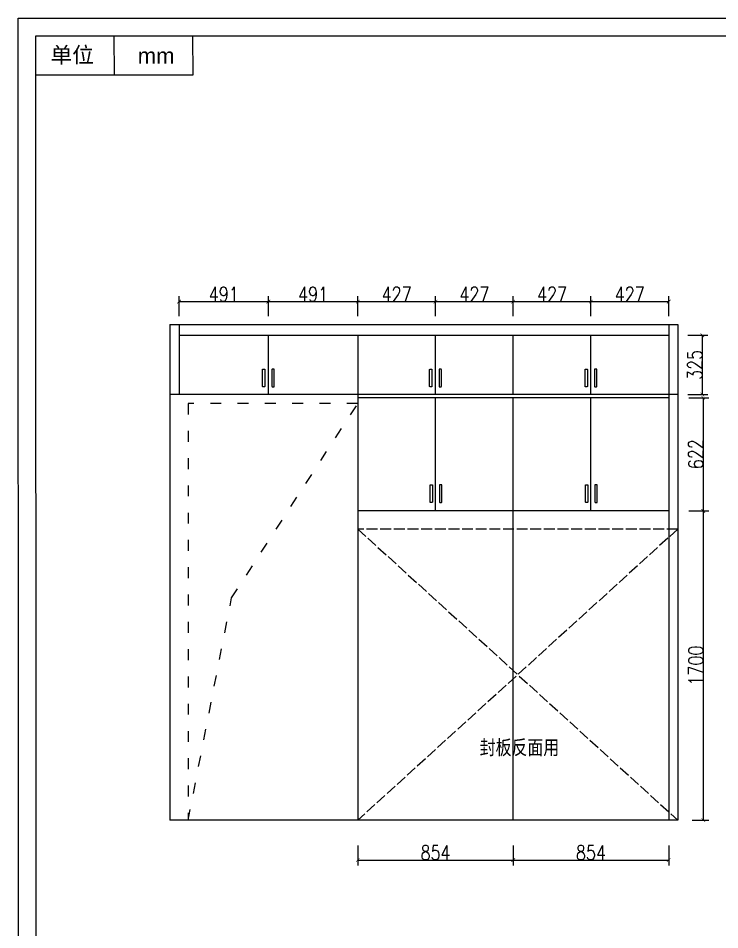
# Model space of a CAD drawing. Header units: millimetres. Extents: x 3255186 to 3429179, y -984851 to -941485.
# Drawn here: x 3417082 to 3420937, y -950188 to -945178 of the extents above; entities that cross this region are included whole.
import ezdxf

# ---------------------------------------------------------------- set-up
doc = ezdxf.new("R2010")
doc.units = ezdxf.units.MM
doc.header["$PDMODE"] = 35
for name, pattern in [('1', [30, 12, -18]), ('ACAD_ISO02W100', [15, 12, -3]), ('ACAD_ISO03W100', [30, 12, -18])]:
    doc.linetypes.add(name, pattern=pattern)
doc.styles.add('DIM_FONT', font='SIMPLEX.shx', dxfattribs={"width": 0.8})
doc.styles.get("Standard").update_dxf_attribs({"font": 'acaderef.shx', "bigfont": 'bigfont.shx'})
doc.dimstyles.new('ISO-25', dxfattribs={"dimtxt": 80, "dimasz": 20, "dimexe": 30, "dimexo": 80, "dimtad": 1, "dimdec": 0, "dimtxsty": 'DIM_FONT', "dimblk": 'ARCHTICK', "dimcen": 2.5, "dimadec": 0, "dimazin": 0, "dimtfac": 1, "dimtdec": 0, "dimtmove": 1, "dimatfit": 3, "dimfxl": 80, "dimfxlon": 1, "dimarcsym": 0})

# ---------------------------------------------------------------- blocks, each defined once
blk = doc.blocks.new('_ArchTick')
at = {"color": 0, "linetype": 'ByBlock', "const_width": 0.15}
blk.add_lwpolyline([(-0.5, -0.5), (0.5, 0.5)], dxfattribs=at)
blk = doc.blocks.new('*D436')
at = {"color": 0, "lineweight": -2, "ltscale": 5}
for p, q in [((3417965.8, -946815.4), (3417965.8, -946705.4)), ((3417965.8, -946735.4), (3418456.8, -946735.4)), ((3418456.8, -946815.4), (3418456.8, -946705.4))]:
    blk.add_line(p, q, dxfattribs=at)
at = {"layer": 'Defpoints', "color": 0, "ltscale": 5}
for p in [(3418456.8, -946735.4), (3417965.8, -946920.6), (3418456.8, -946920.6)]:
    blk.add_point(p, dxfattribs=at)
at = {"color": 0, "lineweight": -2, "ltscale": 5, "xscale": 20, "yscale": 20, "zscale": 20, "rotation": 180}
blk.add_blockref('_ArchTick', (3417965.8, -946735.4), dxfattribs=at)
at = {"color": 0, "lineweight": -2, "ltscale": 5, "xscale": 20, "yscale": 20, "zscale": 20}
blk.add_blockref('_ArchTick', (3418456.8, -946735.4), dxfattribs=at)
at = {"color": 0, "ltscale": 5, "insert": (3418211.3, -946694.8), "char_height": 80, "attachment_point": 5, "style": 'DIM_FONT'}
blk.add_mtext('491', dxfattribs=at)
blk = doc.blocks.new('*D437')
at = {"color": 0, "lineweight": -2, "ltscale": 5}
for p, q in [((3418456.8, -946815.4), (3418456.8, -946705.4)), ((3418456.8, -946735.4), (3418947.8, -946735.4)), ((3418947.8, -946815.4), (3418947.8, -946705.4))]:
    blk.add_line(p, q, dxfattribs=at)
at = {"layer": 'Defpoints', "color": 0, "ltscale": 5}
for p in [(3418947.8, -946735.4), (3418456.8, -946920.6), (3418947.8, -946920.6)]:
    blk.add_point(p, dxfattribs=at)
at = {"color": 0, "lineweight": -2, "ltscale": 5, "xscale": 20, "yscale": 20, "zscale": 20, "rotation": 180}
blk.add_blockref('_ArchTick', (3418456.8, -946735.4), dxfattribs=at)
at = {"color": 0, "lineweight": -2, "ltscale": 5, "xscale": 20, "yscale": 20, "zscale": 20}
blk.add_blockref('_ArchTick', (3418947.8, -946735.4), dxfattribs=at)
at = {"color": 0, "ltscale": 5, "insert": (3418702.3, -946694.8), "char_height": 80, "attachment_point": 5, "style": 'DIM_FONT'}
blk.add_mtext('491', dxfattribs=at)
blk = doc.blocks.new('*D438')
at = {"color": 0, "lineweight": -2, "ltscale": 5}
for p, q in [((3418947.8, -946815.4), (3418947.8, -946705.4)), ((3418947.8, -946735.4), (3419374.8, -946735.4)), ((3419374.8, -946815.4), (3419374.8, -946705.4))]:
    blk.add_line(p, q, dxfattribs=at)
at = {"layer": 'Defpoints', "color": 0, "ltscale": 5}
for p in [(3419374.8, -946735.4), (3418947.8, -946920.6), (3419374.8, -946920.6)]:
    blk.add_point(p, dxfattribs=at)
at = {"color": 0, "lineweight": -2, "ltscale": 5, "xscale": 20, "yscale": 20, "zscale": 20, "rotation": 180}
blk.add_blockref('_ArchTick', (3418947.8, -946735.4), dxfattribs=at)
at = {"color": 0, "lineweight": -2, "ltscale": 5, "xscale": 20, "yscale": 20, "zscale": 20}
blk.add_blockref('_ArchTick', (3419374.8, -946735.4), dxfattribs=at)
at = {"color": 0, "ltscale": 5, "insert": (3419161.3, -946694.8), "char_height": 80, "attachment_point": 5, "style": 'DIM_FONT'}
blk.add_mtext('427', dxfattribs=at)
blk = doc.blocks.new('*D439')
at = {"color": 0, "lineweight": -2, "ltscale": 5}
for p, q in [((3419374.8, -946815.4), (3419374.8, -946705.4)), ((3419374.8, -946735.4), (3419801.8, -946735.4)), ((3419801.8, -946815.4), (3419801.8, -946705.4))]:
    blk.add_line(p, q, dxfattribs=at)
at = {"layer": 'Defpoints', "color": 0, "ltscale": 5}
for p in [(3419801.8, -946735.4), (3419374.8, -946920.6), (3419801.8, -946920.6)]:
    blk.add_point(p, dxfattribs=at)
at = {"color": 0, "lineweight": -2, "ltscale": 5, "xscale": 20, "yscale": 20, "zscale": 20, "rotation": 180}
blk.add_blockref('_ArchTick', (3419374.8, -946735.4), dxfattribs=at)
at = {"color": 0, "lineweight": -2, "ltscale": 5, "xscale": 20, "yscale": 20, "zscale": 20}
blk.add_blockref('_ArchTick', (3419801.8, -946735.4), dxfattribs=at)
at = {"color": 0, "ltscale": 5, "insert": (3419588.3, -946694.8), "char_height": 80, "attachment_point": 5, "style": 'DIM_FONT'}
blk.add_mtext('427', dxfattribs=at)
blk = doc.blocks.new('*D440')
at = {"color": 0, "lineweight": -2, "ltscale": 5}
for p, q in [((3419801.8, -946815.4), (3419801.8, -946705.4)), ((3419801.8, -946735.4), (3420228.8, -946735.4)), ((3420228.8, -946815.4), (3420228.8, -946705.4))]:
    blk.add_line(p, q, dxfattribs=at)
at = {"layer": 'Defpoints', "color": 0, "ltscale": 5}
for p in [(3420228.8, -946735.4), (3419801.8, -946920.6), (3420228.8, -946920.6)]:
    blk.add_point(p, dxfattribs=at)
at = {"color": 0, "lineweight": -2, "ltscale": 5, "xscale": 20, "yscale": 20, "zscale": 20, "rotation": 180}
blk.add_blockref('_ArchTick', (3419801.8, -946735.4), dxfattribs=at)
at = {"color": 0, "lineweight": -2, "ltscale": 5, "xscale": 20, "yscale": 20, "zscale": 20}
blk.add_blockref('_ArchTick', (3420228.8, -946735.4), dxfattribs=at)
at = {"color": 0, "ltscale": 5, "insert": (3420015.3, -946694.8), "char_height": 80, "attachment_point": 5, "style": 'DIM_FONT'}
blk.add_mtext('427', dxfattribs=at)
blk = doc.blocks.new('*D441')
at = {"color": 0, "lineweight": -2, "ltscale": 5}
for p, q in [((3420228.8, -946815.4), (3420228.8, -946705.4)), ((3420228.8, -946735.4), (3420655.8, -946735.4)), ((3420655.8, -946815.4), (3420655.8, -946705.4))]:
    blk.add_line(p, q, dxfattribs=at)
at = {"layer": 'Defpoints', "color": 0, "ltscale": 5}
for p in [(3420655.8, -946735.4), (3420228.8, -946920.6), (3420655.8, -946920.6)]:
    blk.add_point(p, dxfattribs=at)
at = {"color": 0, "lineweight": -2, "ltscale": 5, "xscale": 20, "yscale": 20, "zscale": 20, "rotation": 180}
blk.add_blockref('_ArchTick', (3420228.8, -946735.4), dxfattribs=at)
at = {"color": 0, "lineweight": -2, "ltscale": 5, "xscale": 20, "yscale": 20, "zscale": 20}
blk.add_blockref('_ArchTick', (3420655.8, -946735.4), dxfattribs=at)
at = {"color": 0, "ltscale": 5, "insert": (3420442.3, -946694.8), "char_height": 80, "attachment_point": 5, "style": 'DIM_FONT'}
blk.add_mtext('427', dxfattribs=at)
blk = doc.blocks.new('*D442')
at = {"color": 0, "lineweight": -2, "ltscale": 5}
for p, q in [((3420760.7, -946920.6), (3420870.7, -946920.6)), ((3420840.7, -946920.6), (3420840.7, -947245.6)), ((3420760.7, -947245.6), (3420870.7, -947245.6))]:
    blk.add_line(p, q, dxfattribs=at)
at = {"layer": 'Defpoints', "color": 0, "ltscale": 5}
for p in [(3420228.8, -946920.6), (3420228.8, -947245.6), (3420840.7, -947245.6)]:
    blk.add_point(p, dxfattribs=at)
at = {"color": 0, "lineweight": -2, "ltscale": 5, "xscale": 20, "yscale": 20, "zscale": 20}
for p, rotation in [((3420840.7, -946920.6), 90), ((3420840.7, -947245.6), 270)]:
    blk.add_blockref('_ArchTick', p, dxfattribs=dict(at, rotation=rotation))
at = {"color": 0, "ltscale": 5, "insert": (3420800.1, -947083.1), "char_height": 80, "attachment_point": 5, "rotation": 90, "style": 'DIM_FONT'}
blk.add_mtext('325', dxfattribs=at)
blk = doc.blocks.new('*D443')
at = {"color": 0, "lineweight": -2, "ltscale": 5}
for p, q in [((3420765.8, -947263.6), (3420875.8, -947263.6)), ((3420845.8, -947263.6), (3420845.8, -947885.6)), ((3420765.8, -947885.6), (3420875.8, -947885.6))]:
    blk.add_line(p, q, dxfattribs=at)
at = {"layer": 'Defpoints', "color": 0, "ltscale": 5}
for p in [(3420228.8, -947263.6), (3420228.8, -947885.6), (3420845.8, -947885.6)]:
    blk.add_point(p, dxfattribs=at)
at = {"color": 0, "lineweight": -2, "ltscale": 5, "xscale": 20, "yscale": 20, "zscale": 20}
for p, rotation in [((3420845.8, -947263.6), 90), ((3420845.8, -947885.6), 270)]:
    blk.add_blockref('_ArchTick', p, dxfattribs=dict(at, rotation=rotation))
at = {"color": 0, "ltscale": 5, "insert": (3420805.2, -947574.6), "char_height": 80, "attachment_point": 5, "rotation": 90, "style": 'DIM_FONT'}
blk.add_mtext('622', dxfattribs=at)
blk = doc.blocks.new('*D444')
at = {"color": 0, "lineweight": -2, "ltscale": 5}
for p, q in [((3420765.8, -947885.6), (3420875.8, -947885.6)), ((3420845.8, -947885.6), (3420845.8, -949585.6)), ((3420785.8, -949585.6), (3420875.8, -949585.6))]:
    blk.add_line(p, q, dxfattribs=at)
at = {"layer": 'Defpoints', "color": 0, "ltscale": 5}
for p in [(3420228.8, -947885.6), (3420705.8, -949585.6), (3420845.8, -949585.6)]:
    blk.add_point(p, dxfattribs=at)
at = {"color": 0, "lineweight": -2, "ltscale": 5, "xscale": 20, "yscale": 20, "zscale": 20}
for p, rotation in [((3420845.8, -947885.6), 90), ((3420845.8, -949585.6), 270)]:
    blk.add_blockref('_ArchTick', p, dxfattribs=dict(at, rotation=rotation))
at = {"color": 0, "ltscale": 5, "insert": (3420805.2, -948735.6), "char_height": 80, "attachment_point": 5, "rotation": 90, "style": 'DIM_FONT'}
blk.add_mtext('1700', dxfattribs=at)
blk = doc.blocks.new('*D445')
at = {"color": 0, "lineweight": -2, "ltscale": 5}
for p, q in [((3418947.8, -949725), (3418947.8, -949835)), ((3419801.8, -949725), (3419801.8, -949835)), ((3418947.8, -949805), (3419801.8, -949805))]:
    blk.add_line(p, q, dxfattribs=at)
at = {"layer": 'Defpoints', "color": 0, "ltscale": 5}
for p in [(3418947.8, -949585.6), (3419801.8, -949585.6), (3419801.8, -949805)]:
    blk.add_point(p, dxfattribs=at)
at = {"color": 0, "lineweight": -2, "ltscale": 5, "xscale": 20, "yscale": 20, "zscale": 20, "rotation": 180}
blk.add_blockref('_ArchTick', (3418947.8, -949805), dxfattribs=at)
at = {"color": 0, "lineweight": -2, "ltscale": 5, "xscale": 20, "yscale": 20, "zscale": 20}
blk.add_blockref('_ArchTick', (3419801.8, -949805), dxfattribs=at)
at = {"color": 0, "ltscale": 5, "insert": (3419374.8, -949764.4), "char_height": 80, "attachment_point": 5, "style": 'DIM_FONT'}
blk.add_mtext('854', dxfattribs=at)
blk = doc.blocks.new('*D446')
at = {"color": 0, "lineweight": -2, "ltscale": 5}
for p, q in [((3419801.8, -949725), (3419801.8, -949835)), ((3420655.8, -949725), (3420655.8, -949835)), ((3419801.8, -949805), (3420655.8, -949805))]:
    blk.add_line(p, q, dxfattribs=at)
at = {"layer": 'Defpoints', "color": 0, "ltscale": 5}
for p in [(3419801.8, -949585.6), (3420655.8, -949585.6), (3420655.8, -949805)]:
    blk.add_point(p, dxfattribs=at)
at = {"color": 0, "lineweight": -2, "ltscale": 5, "xscale": 20, "yscale": 20, "zscale": 20, "rotation": 180}
blk.add_blockref('_ArchTick', (3419801.8, -949805), dxfattribs=at)
at = {"color": 0, "lineweight": -2, "ltscale": 5, "xscale": 20, "yscale": 20, "zscale": 20}
blk.add_blockref('_ArchTick', (3420655.8, -949805), dxfattribs=at)
at = {"color": 0, "ltscale": 5, "insert": (3420228.8, -949764.4), "char_height": 80, "attachment_point": 5, "style": 'DIM_FONT'}
blk.add_mtext('854', dxfattribs=at)
blk = doc.blocks.new('M')
for p, q in [((7224.4, 24105.7), (7223.6, 32332.8)), ((7223.6, 32332.8), (18598.8, 32332.3)), ((7346.3, 24227.6), (7345.5, 32210.9)), ((7345.5, 32210.9), (18476.9, 32210.4)), ((7886.4, 31940.6), (7885.6, 32210.9)), ((8425.6, 32210.9), (8426.5, 31940.6)), ((8426.5, 31940.6), (7345.5, 31940.6))]:
    blk.add_line(p, q)
at = {"char_height": 109.1, "attachment_point": 5}
for s, insert in [('{\\fSimSun|b0|i0|c134|p54;单位}', (7595.7, 32074.1)), ('{\\fArial|b0|i0|c0|p32;mm}', (8173.9, 32074.1))]:
    blk.add_mtext(s, dxfattribs=dict(at, insert=insert))

msp = doc.modelspace()

# ---------------------------------------------------------------- linework, layer by layer
at = {"ltscale": 5}
for p, q in [((3417915.8, -946860.6), (3420705.8, -946860.6)), ((3417915.8, -946860.6), (3417915.8, -949585.6)), ((3417965.8, -946860.6), (3417965.8, -947245.6)), ((3420655.8, -946860.6), (3420655.8, -949585.6)), ((3420705.8, -946860.6), (3420705.8, -949585.6)), ((3417965.8, -946920.6), (3420655.8, -946920.6)), ((3418456.8, -947245.6), (3418456.8, -946920.6)), ((3418947.8, -946920.6), (3418947.8, -949585.6)), ((3419374.8, -947245.6), (3419374.8, -946920.6)), ((3419801.8, -947245.6), (3419801.8, -946920.6)), ((3420228.8, -947245.6), (3420228.8, -946920.6)), ((3420705.8, -947245.6), (3417915.8, -947245.6)), ((3420655.8, -947263.6), (3418947.8, -947263.6)), ((3419374.8, -947885.6), (3419374.8, -947263.6)), ((3419801.8, -949585.6), (3419801.8, -947263.6)), ((3420228.8, -947885.6), (3420228.8, -947263.6)), ((3420655.8, -947885.6), (3418947.8, -947885.6)), ((3420705.8, -949585.6), (3417915.8, -949585.6))]:
    msp.add_line(p, q, dxfattribs=at)
at = {"color": 252, "linetype": 'ACAD_ISO03W100', "ltscale": 5}
for p, q in [((3418947.8, -947295.6), (3418015.8, -947295.6)), ((3418015.8, -947295.6), (3418015.8, -949585.6))]:
    msp.add_line(p, q, dxfattribs=at)
at = {"color": 252, "linetype": 'ACAD_ISO02W100', "ltscale": 5}
for p, q in [((3420705.8, -947985.6), (3418947.8, -947985.6)), ((3418947.8, -947985.6), (3420705.8, -949585.6)), ((3420705.8, -947985.6), (3418947.8, -949585.6))]:
    msp.add_line(p, q, dxfattribs=at)
for points in [[(3418437.4, -947108.3), (3418437.4, -947201.4, -0.414214), (3418435.5, -947203.3), (3418426.6, -947203.3, -0.414214), (3418424.6, -947201.4), (3418424.6, -947108.3, -0.414214), (3418426.6, -947106.4), (3418435.5, -947106.4, -0.414214)], [(3418476.1, -947108.3), (3418476.1, -947201.4, 0.414214), (3418478.1, -947203.3), (3418487, -947203.3, 0.414214), (3418489, -947201.4), (3418489, -947108.3, 0.414214), (3418487, -947106.4), (3418478.1, -947106.4, 0.414214)], [(3419355.4, -947108.3), (3419355.4, -947201.4, -0.414214), (3419353.5, -947203.3), (3419344.6, -947203.3, -0.414214), (3419342.6, -947201.4), (3419342.6, -947108.3, -0.414214), (3419344.6, -947106.4), (3419353.5, -947106.4, -0.414214)], [(3419394.1, -947108.3), (3419394.1, -947201.4, 0.414214), (3419396.1, -947203.3), (3419405, -947203.3, 0.414214), (3419407, -947201.4), (3419407, -947108.3, 0.414214), (3419405, -947106.4), (3419396.1, -947106.4, 0.414214)], [(3420209.4, -947108.3), (3420209.4, -947201.4, -0.414214), (3420207.5, -947203.3), (3420198.6, -947203.3, -0.414214), (3420196.6, -947201.4), (3420196.6, -947108.3, -0.414214), (3420198.6, -947106.4), (3420207.5, -947106.4, -0.414214)], [(3420248.1, -947108.3), (3420248.1, -947201.4, 0.414214), (3420250.1, -947203.3), (3420259, -947203.3, 0.414214), (3420261, -947201.4), (3420261, -947108.3, 0.414214), (3420259, -947106.4), (3420250.1, -947106.4, 0.414214)], [(3419357.9, -947743.9), (3419357.9, -947836.9, -0.414214), (3419355.9, -947838.9), (3419347, -947838.9, -0.414214), (3419345, -947836.9), (3419345, -947743.9, -0.414214), (3419347, -947741.9), (3419355.9, -947741.9, -0.414214)], [(3419396.6, -947743.9), (3419396.6, -947836.9, 0.414214), (3419398.5, -947838.9), (3419407.4, -947838.9, 0.414214), (3419409.4, -947836.9), (3419409.4, -947743.9, 0.414214), (3419407.4, -947741.9), (3419398.5, -947741.9, 0.414214)], [(3420211.9, -947743.9), (3420211.9, -947836.9, -0.414214), (3420209.9, -947838.9), (3420201, -947838.9, -0.414214), (3420199, -947836.9), (3420199, -947743.9, -0.414214), (3420201, -947741.9), (3420209.9, -947741.9, -0.414214)], [(3420250.6, -947743.9), (3420250.6, -947836.9, 0.414214), (3420252.5, -947838.9), (3420261.4, -947838.9, 0.414214), (3420263.4, -947836.9), (3420263.4, -947743.9, 0.414214), (3420261.4, -947741.9), (3420252.5, -947741.9, 0.414214)]]:
    msp.add_lwpolyline(points, format="xyb", close=True)
at = {"color": 252, "linetype": '1', "ltscale": 5}
msp.add_lwpolyline([(3418015.8, -949585.6), (3418254.3, -948364.4), (3418947.8, -947295.6)], dxfattribs=at)

# ---------------------------------------------------------------- block references
at = {"xscale": 0.7970586622832343, "yscale": 0.7970586624578573, "zscale": 0.7970586624}
msp.add_blockref('M', (3411324.8, -970948.8), dxfattribs=at)

# ---------------------------------------------------------------- texts
at = {"insert": (3419617.7, -949145.7), "char_height": 80, "width": 1175.852, "attachment_point": 1, "style": 'DIM_FONT'}
msp.add_mtext('{\\fSimSun|b0|i0|c134|p2;封板反面用}', dxfattribs=at)

# ---------------------------------------------------------------- dimensions: what is measured, and where the dimension line sits
at = {"ltscale": 5}
for base, p1, p2, picture, middle in [((3418456.8, -946735.4), (3417965.8, -946920.6), (3418456.8, -946920.6), '*D436', (3418211.3, -946694.8)), ((3418947.8, -946735.4), (3418456.8, -946920.6), (3418947.8, -946920.6), '*D437', (3418702.3, -946694.8)), ((3419374.8, -946735.4), (3418947.8, -946920.6), (3419374.8, -946920.6), '*D438', (3419161.3, -946694.8)), ((3419801.8, -946735.4), (3419374.8, -946920.6), (3419801.8, -946920.6), '*D439', (3419588.3, -946694.8)), ((3420228.8, -946735.4), (3419801.8, -946920.6), (3420228.8, -946920.6), '*D440', (3420015.3, -946694.8)), ((3420655.8, -946735.4), (3420228.8, -946920.6), (3420655.8, -946920.6), '*D441', (3420442.3, -946694.8)), ((3419801.8, -949805), (3418947.8, -949585.6), (3419801.8, -949585.6), '*D445', (3419374.8, -949764.4)), ((3420655.8, -949805), (3419801.8, -949585.6), (3420655.8, -949585.6), '*D446', (3420228.8, -949764.4))]:
    dim = msp.add_linear_dim(base=base, p1=p1, p2=p2, dimstyle='ISO-25', dxfattribs=at)
    dim.commit()
    dim.dimension.update_dxf_attribs({"geometry": picture, "text_midpoint": middle})
for base, p1, p2, picture, middle in [((3420840.7, -947245.6), (3420228.8, -946920.6), (3420228.8, -947245.6), '*D442', (3420800.1, -947083.1)), ((3420845.8, -947885.6), (3420228.8, -947263.6), (3420228.8, -947885.6), '*D443', (3420805.2, -947574.6)), ((3420845.8, -949585.6), (3420228.8, -947885.6), (3420705.8, -949585.6), '*D444', (3420805.2, -948735.6))]:
    dim = msp.add_linear_dim(base=base, p1=p1, p2=p2, angle=90, dimstyle='ISO-25', dxfattribs=at)
    dim.commit()
    dim.dimension.update_dxf_attribs({"geometry": picture, "text_midpoint": middle})

doc.saveas('drawing.dxf')
